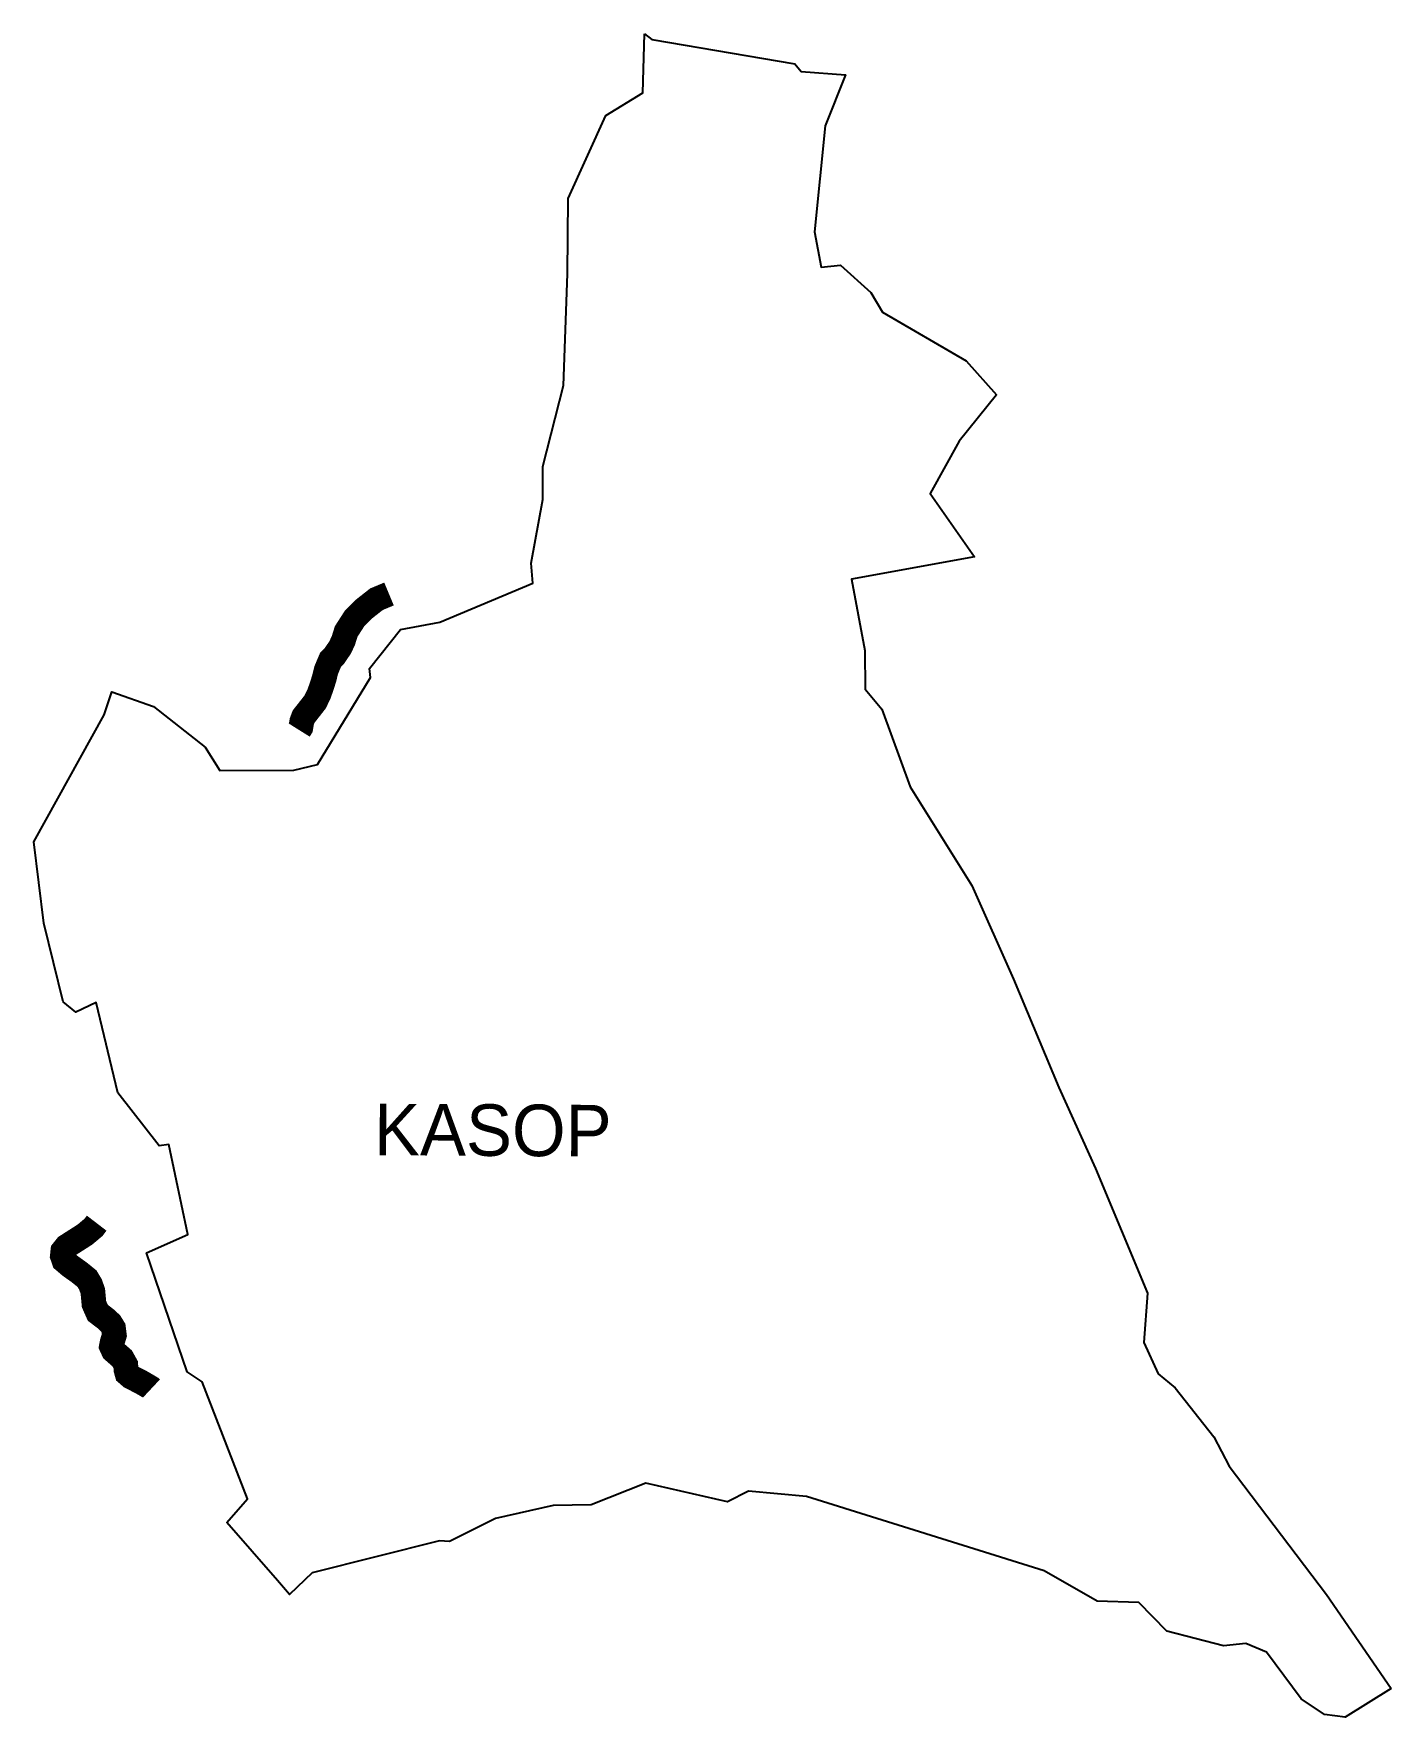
# Model space of a CAD drawing. Header units: metres. Extents: x 317206 to 319946, y 1873074 to 1876473.
import ezdxf

# ---------------------------------------------------------------- set-up
doc = ezdxf.new("R2010")
doc.units = ezdxf.units.M
for name, color, linetype in [('UNPROTECTED', 130, 'Continuous'), ('village', 3, 'Continuous'), ('VILLAGE NAME', 250, 'Continuous')]:
    doc.layers.add(name, color=color, linetype=linetype)
doc.styles.get("Standard").update_dxf_attribs({"font": 'simplex.shx'})

msp = doc.modelspace()

# ---------------------------------------------------------------- linework, layer by layer
at = {"layer": 'UNPROTECTED', "const_width": 50, "flags": 128}
for points in [[(317923.1, 1875341.5), (317897.9, 1875331), (317871.3, 1875310.1), (317854, 1875292.8), (317836.6, 1875265.7), (317830.8, 1875247.1), (317824.2, 1875233.3), (317812.7, 1875216.4), (317805, 1875208.4), (317796.3, 1875187.8), (317792.4, 1875171.7), (317788.1, 1875157.8), (317782, 1875140.4), (317774.2, 1875124), (317764.8, 1875111.9), (317758.1, 1875103.4), (317750.7, 1875094), (317747, 1875084.2), (317745, 1875071.9), (317741.8, 1875066.8)], [(317333, 1874071.5), (317326.4, 1874062.9), (317309.3, 1874048.5), (317272.2, 1874024.8), (317264.8, 1874015.6), (317263.7, 1874005.3), (317267, 1873995.8), (317279.6, 1873985.1), (317297.3, 1873972.5), (317313.4, 1873959.5), (317320.4, 1873947.9), (317325.2, 1873934.3), (317327.6, 1873908), (317335.3, 1873890.5), (317351.3, 1873878.3), (317360.8, 1873869.5), (317366.8, 1873859.8), (317368.6, 1873845.2), (317364.1, 1873830.4), (317362.7, 1873822.8), (317366.8, 1873813.9), (317384.3, 1873798.6), (317391.7, 1873785.3), (317392.1, 1873775.8), (317394.3, 1873767.8), (317402.4, 1873760.8), (317423.2, 1873750.3), (317442, 1873739.3), (317443.6, 1873737.8)]]:
    msp.add_lwpolyline(points, dxfattribs=at)
at = {"layer": 'village', "flags": 128}
msp.add_lwpolyline([(318439.1, 1876472.5), (318453.9, 1876460.5)], dxfattribs=at)
at = {"layer": 'village', "color": 3, "true_color": 0x00ff00}
for points in [[(319946.4, 1873132.2, 0), (319853.2, 1873074, 0), (319811.6, 1873079.5, 0), (319764.1, 1873111.5, 0), (319694.7, 1873205.3, 0), (319653, 1873223, 0), (319607.9, 1873218.4, 0), (319493.1, 1873247.9, 0), (319436.7, 1873306.1, 0), (319352.6, 1873308.5, 0), (319245.7, 1873369.9, 0), (318765.8, 1873520, 0), (318649, 1873530.6, 0), (318606.5, 1873509.1, 0), (318441.6, 1873546.8, 0), (318331.3, 1873503.1, 0), (318254.7, 1873501.7, 0), (318137.9, 1873475.1, 0), (318045.5, 1873429, 0), (318024.8, 1873430.2, 0), (317767.7, 1873365.8, 0), (317722.2, 1873322.1, 0), (317697.8, 1873350.2, 0), (317596, 1873467.4, 0), (317637.4, 1873514.8, 0), (317546.2, 1873751, 0), (317515.6, 1873771.1, 0), (317433.3, 1874011.4, 0), (317516.7, 1874048.6, 0), (317478.8, 1874230, 0), (317459.1, 1874227.6, 0), (317375.5, 1874334.8, 0), (317332.2, 1874517.2, 0), (317291, 1874497.4, 0), (317265, 1874518.2, 0), (317226, 1874677.2, 0), (317205.8, 1874841.2, 0), (317348.3, 1875097.5, 0), (317363.4, 1875144.1, 0), (317447.6, 1875114.4, 0), (317552, 1875032.2, 0), (317581.9, 1874985.4, 0), (317730.7, 1874985.6, 0), (317778.5, 1874997.4, 0), (317885.4, 1875172.9, 0), (317883.7, 1875190.9, 0), (317946.1, 1875269.6, 0), (318025.7, 1875284.3, 0), (318213.4, 1875363.3, 0), (318210.2, 1875403.6, 0), (318233.9, 1875532.2, 0), (318233.4, 1875598.7, 0), (318275.6, 1875762.6, 0), (318283.7, 1875987.7, 0), (318284.7, 1876139.7, 0), (318360.8, 1876307.6, 0), (318435.2, 1876353.2, 0), (318439.1, 1876472.5, 0)], [(318453.9, 1876460.5, 0), (318742.4, 1876411.6, 0), (318755.2, 1876396.1, 0), (318844.4, 1876389.5, 0), (318803.7, 1876286.8, 0), (318782.1, 1876072.7, 0), (318795.3, 1876001.5, 0), (318834.6, 1876005.4, 0), (318896, 1875950.1, 0), (318919.5, 1875910.4, 0), (319088.4, 1875812.1, 0), (319149.4, 1875743.7, 0), (319074, 1875650.2, 0), (319015.7, 1875544.3, 0), (319105.1, 1875416.7, 0), (318856.9, 1875371.7, 0), (318883.9, 1875227.3, 0), (318884.1, 1875149.3, 0), (318917.6, 1875109.1, 0), (318975.3, 1874952.3, 0), (319099.9, 1874753.4, 0), (319183.7, 1874563.9, 0), (319275.5, 1874345, 0), (319349.2, 1874181.6, 0), (319454.4, 1873930.2, 0), (319446.9, 1873830.9, 0), (319475.5, 1873767.2, 0), (319510.2, 1873739.1, 0), (319588.1, 1873640.1, 0), (319619.2, 1873580.8, 0), (319815.7, 1873321.8, 0), (319946.4, 1873132.2, 0)]]:
    msp.add_polyline3d(points, dxfattribs=at)

# ---------------------------------------------------------------- texts
at = {"layer": 'VILLAGE NAME', "insert": (317893.3, 1874312.7), "char_height": 104.042, "attachment_point": 1, "rotation": 359.6762}
msp.add_mtext_dynamic_manual_height_columns('{\\fMangal|b0|i0|c0|p18;KASOP}', width=837.074, gutter_width=520.2, heights=[189.2], dxfattribs=at)

doc.saveas('drawing.dxf')
